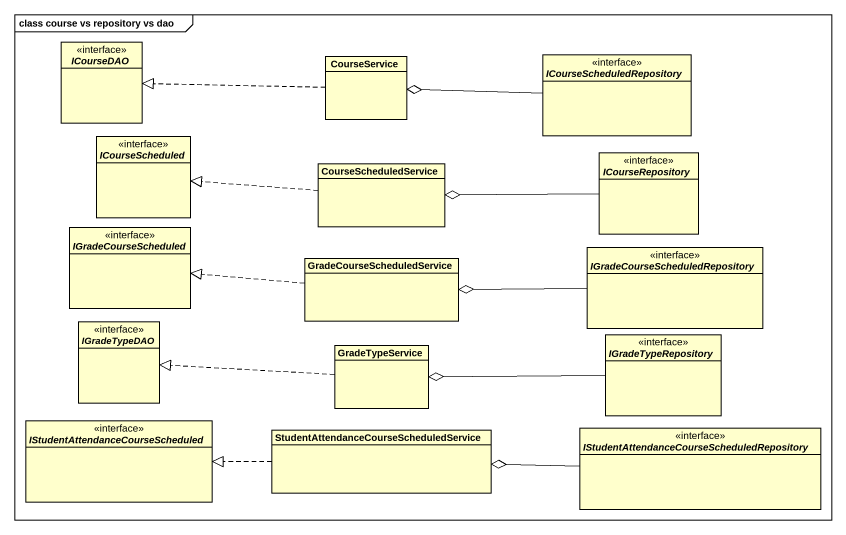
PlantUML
@startuml
mainframe class course vs repository vs dao
hide circle
hide empty members
interface ICourseDAO
class CourseService
interface ICourseScheduledRepository
interface ICourseScheduled
interface ICourseRepository
class CourseScheduledService
interface IGradeCourseScheduled
class GradeCourseScheduledService
interface "IGradeCourseScheduledRepository" as IGradeCourseScheduledReposit
interface IGradeTypeDAO
class GradeTypeService
interface IGradeTypeRepository
interface "IStudentAttendanceCourseScheduled" as IStudentAttendanceCourseSche
class "StudentAttendanceCourseScheduledService" as StudentAttendanceCourseSched
interface "IStudentAttendanceCourseScheduledRepository" as IStudentAttendanceCourseSche_2
CourseService .left.|> ICourseDAO
ICourseScheduledRepository -left-o CourseService
ICourseRepository -left-o CourseScheduledService
CourseScheduledService .left.|> ICourseScheduled
GradeCourseScheduledService .left.|> IGradeCourseScheduled
IGradeCourseScheduledReposit -left-o GradeCourseScheduledService
GradeTypeService .left.|> IGradeTypeDAO
IGradeTypeRepository -left-o GradeTypeService
StudentAttendanceCourseSched .left.|> IStudentAttendanceCourseSche
IStudentAttendanceCourseSche_2 -left-o StudentAttendanceCourseSched
@enduml
